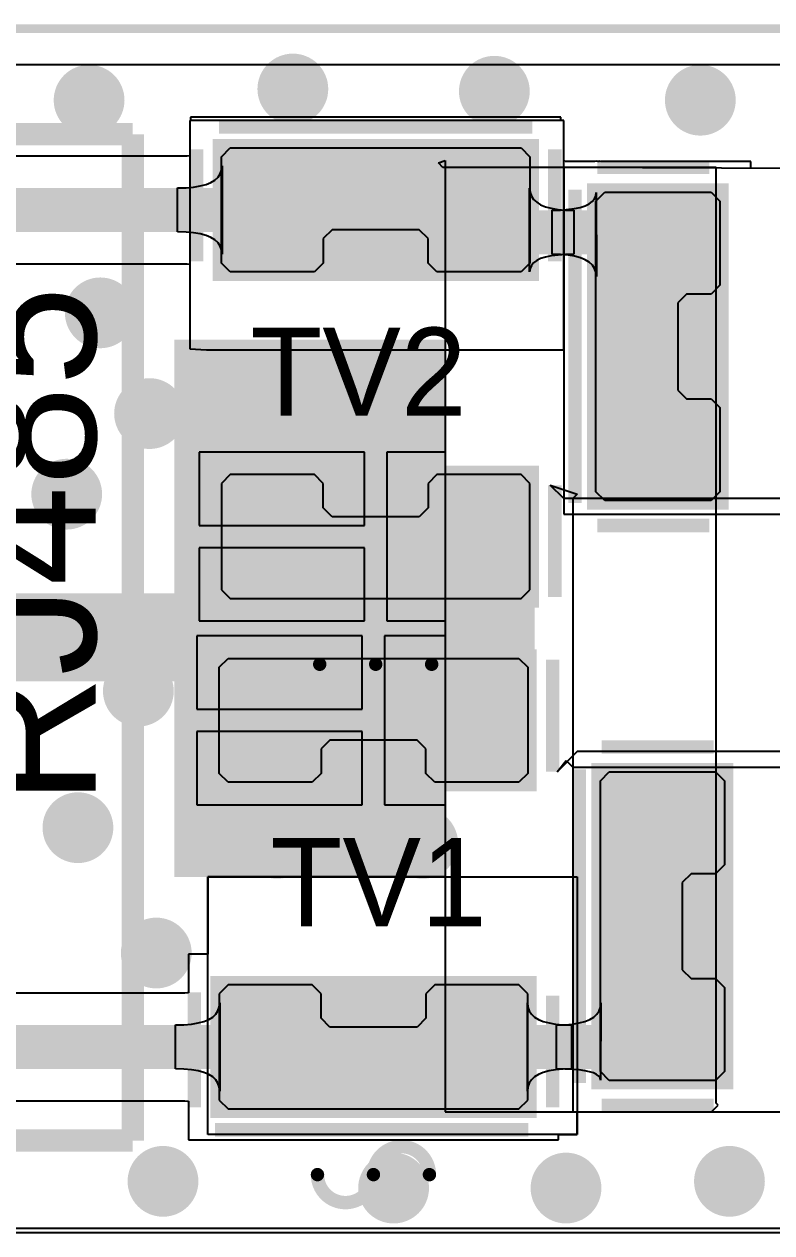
# Model space of a CAD drawing. Extents: x 40.9 to 121.6, y 83.2 to 120.
# Drawn here: x 47.19 to 55.67, y 105.26 to 118.97 of the extents above; entities that cross this region are included whole.
import ezdxf

# ---------------------------------------------------------------- set-up
doc = ezdxf.new("R2010")
doc.units = 0
for name, color, linetype in [('BOTTOMLAYER', 5, 'CONTINUOUS'), ('BOTTOMSOLDER', 6, 'CONTINUOUS'), ('KEEPOUTLAYER', 6, 'CONTINUOUS'), ('MULTILAYER', 9, 'CONTINUOUS'), ('TOPLAYER', 1, 'CONTINUOUS'), ('TOPOVERLAY', 2, 'CONTINUOUS'), ('TOPPASTE', 8, 'CONTINUOUS'), ('TOPSOLDER', 216, 'CONTINUOUS')]:
    doc.layers.add(name, color=color, linetype=linetype)

msp = doc.modelspace()

# ---------------------------------------------------------------- linework, layer by layer
at = {"layer": 'BOTTOMLAYER'}
for p, q in [((41.454235, 118.514965), (73.4314, 118.514965)), ((73.399835, 105.3084), (41.454235, 105.3084))]:
    msp.add_line(p, q, dxfattribs=at)
at = {"layer": 'BOTTOMLAYER', "const_width": 0.299999}
for points in [[(50.0912, 118.237, 1), (50.3912, 118.237, 1)], [(52.3772, 118.2116, 1), (52.6772, 118.2116, 1)], [(47.7798, 118.11, 1), (48.0798, 118.11, 1)], [(54.714, 118.11, 1), (55.014, 118.11, 1)], [(47.9068, 115.697, 1), (48.2068, 115.697, 1)], [(50.015, 114.7826, 1), (50.315, 114.7826, 1)], [(51.3358, 114.7572, 1), (51.6358, 114.7572, 1)], [(48.4656, 114.554, 1), (48.7656, 114.554, 1)], [(47.5258, 113.6396, 1), (47.8258, 113.6396, 1)], [(49.5832, 112.2426, 1), (49.8832, 112.2426, 1)], [(50.523, 112.2426, 1), (50.823, 112.2426, 1)], [(51.4628, 112.2426, 1), (51.7628, 112.2426, 1)], [(52.428, 112.268, 1), (52.728, 112.268, 1)], [(48.3386, 111.4044, 1), (48.6386, 111.4044, 1)], [(47.6528, 109.855, 1), (47.9528, 109.855, 1)], [(49.9134, 109.6772, 1), (50.2134, 109.6772, 1)], [(51.5644, 109.6772, 1), (51.8644, 109.6772, 1)], [(48.5418, 108.4326, 1), (48.8418, 108.4326, 1)], [(48.618, 105.8418, 1), (48.918, 105.8418, 1)], [(51.2342, 105.7656, 1), (51.5342, 105.7656, 1)], [(53.19, 105.7656, 1), (53.49, 105.7656, 1)], [(55.0442, 105.8418, 1), (55.3442, 105.8418, 1)]]:
    msp.add_lwpolyline(points, format="xyb", close=True, dxfattribs=at)
at = {"layer": 'BOTTOMSOLDER', "const_width": 0.401599}
for points in [[(50.0404, 118.237, 1), (50.442, 118.237, 1)], [(47.729, 118.11, 1), (48.1306, 118.11, 1)], [(52.3264, 118.2116, 1), (52.728, 118.2116, 1)], [(54.6632, 118.11, 1), (55.0648, 118.11, 1)], [(47.856, 115.697, 1), (48.2576, 115.697, 1)], [(49.9642, 114.7826, 1), (50.3658, 114.7826, 1)], [(51.285, 114.7572, 1), (51.6866, 114.7572, 1)], [(48.4148, 114.554, 1), (48.8164, 114.554, 1)], [(47.475, 113.6396, 1), (47.8766, 113.6396, 1)], [(49.5324, 112.2426, 1), (49.934, 112.2426, 1)], [(50.4722, 112.2426, 1), (50.8738, 112.2426, 1)], [(51.412, 112.2426, 1), (51.8136, 112.2426, 1)], [(52.3772, 112.268, 1), (52.7788, 112.268, 1)], [(48.2878, 111.4044, 1), (48.6894, 111.4044, 1)], [(47.602, 109.855, 1), (48.0036, 109.855, 1)], [(49.8626, 109.6772, 1), (50.2642, 109.6772, 1)], [(51.5136, 109.6772, 1), (51.9152, 109.6772, 1)], [(48.491, 108.4326, 1), (48.8926, 108.4326, 1)], [(48.5672, 105.8418, 1), (48.9688, 105.8418, 1)], [(51.1834, 105.7656, 1), (51.585, 105.7656, 1)], [(53.1392, 105.7656, 1), (53.5408, 105.7656, 1)], [(54.9934, 105.8418, 1), (55.395, 105.8418, 1)]]:
    msp.add_lwpolyline(points, format="xyb", close=True, dxfattribs=at)
at = {"layer": 'KEEPOUTLAYER', "const_width": 0.1}
msp.add_lwpolyline([(41.0718, 118.9228), (121.412, 118.9228)], dxfattribs=at)
at = {"layer": 'MULTILAYER', "const_width": 0.299999}
for points in [[(50.0912, 118.237, 1), (50.3912, 118.237, 1)], [(52.3772, 118.2116, 1), (52.6772, 118.2116, 1)], [(47.7798, 118.11, 1), (48.0798, 118.11, 1)], [(54.714, 118.11, 1), (55.014, 118.11, 1)], [(47.9068, 115.697, 1), (48.2068, 115.697, 1)], [(50.015, 114.7826, 1), (50.315, 114.7826, 1)], [(51.3358, 114.7572, 1), (51.6358, 114.7572, 1)], [(48.4656, 114.554, 1), (48.7656, 114.554, 1)], [(47.5258, 113.6396, 1), (47.8258, 113.6396, 1)], [(49.5832, 112.2426, 1), (49.8832, 112.2426, 1)], [(50.523, 112.2426, 1), (50.823, 112.2426, 1)], [(51.4628, 112.2426, 1), (51.7628, 112.2426, 1)], [(52.428, 112.268, 1), (52.728, 112.268, 1)], [(48.3386, 111.4044, 1), (48.6386, 111.4044, 1)], [(47.6528, 109.855, 1), (47.9528, 109.855, 1)], [(49.9134, 109.6772, 1), (50.2134, 109.6772, 1)], [(51.5644, 109.6772, 1), (51.8644, 109.6772, 1)], [(48.5418, 108.4326, 1), (48.8418, 108.4326, 1)], [(48.618, 105.8418, 1), (48.918, 105.8418, 1)], [(51.2342, 105.7656, 1), (51.5342, 105.7656, 1)], [(53.19, 105.7656, 1), (53.49, 105.7656, 1)], [(55.0442, 105.8418, 1), (55.3442, 105.8418, 1)]]:
    msp.add_lwpolyline(points, format="xyb", close=True, dxfattribs=at)
at = {"layer": 'TOPLAYER'}
for p, q in [((41.454235, 118.514965), (63.629997, 118.514965)), ((49.0728, 117.8814), (49.0728, 115.2906)), ((53.3146, 117.8814), (49.0728, 117.8814)), ((49.081398, 117.8814), (49.0728, 117.8814)), ((49.0728, 117.8814), (49.0728, 117.479176)), ((53.280602, 117.917874), (49.081398, 117.917874)), ((49.081398, 117.917874), (49.081398, 117.8814)), ((53.280602, 117.8814), (53.280602, 117.917874)), ((53.3146, 117.8814), (53.280602, 117.8814)), ((53.3146, 115.2779), (53.3146, 117.8814)), ((53.3146, 117.429933), (53.3146, 117.8814)), ((49.041733, 117.47629), (45.465136, 117.47629)), ((49.070748, 117.478835), (49.041733, 117.47629)), ((49.0728, 117.479176), (49.070748, 117.478835)), ((51.8922, 117.3988), (51.9684, 117.4242)), ((51.9684, 117.4242), (51.9684, 106.6292)), ((53.328931, 117.415602), (53.3146, 117.429933)), ((53.662003, 117.415602), (53.328928, 117.415602)), ((53.328928, 117.415602), (53.328928, 117.415602)), ((53.328928, 117.415602), (53.328931, 117.415602)), ((53.68083, 117.41941), (53.662003, 117.415602)), ((53.700296, 117.415602), (53.68083, 117.41941)), ((53.716326, 117.415602), (53.700296, 117.415602)), ((53.728275, 117.416395), (53.716326, 117.415602)), ((53.730614, 117.415602), (53.728275, 117.416395)), ((55.435602, 117.415602), (53.730614, 117.415602)), ((55.435602, 117.338447), (55.435602, 117.415602)), ((49.39222, 117.237035), (49.417371, 117.274536)), ((49.417371, 117.274536), (49.432464, 117.317035)), ((49.432464, 117.317035), (49.437493, 117.364535)), ((49.437493, 117.364535), (49.437493, 116.364537)), ((51.943, 117.348), (51.8922, 117.3988)), ((55.0418, 117.348), (51.943, 117.348)), ((53.3146, 117.348), (53.3146, 113.411)), ((58.9534, 117.3226), (53.3146, 117.348)), ((55.0418, 106.7308), (55.0418, 117.348)), ((56.951235, 117.33162), (55.435602, 117.338447)), ((49.115543, 117.124536), (49.191001, 117.137035)), ((49.191001, 117.137035), (49.256396, 117.154536)), ((49.256396, 117.154536), (49.311733, 117.177035)), ((49.311733, 117.177035), (49.357006, 117.204536)), ((49.357006, 117.204536), (49.39222, 117.237035)), ((48.934446, 117.114536), (49.030026, 117.117035)), ((48.934446, 116.614537), (48.934446, 117.114536)), ((49.030026, 117.117035), (49.115543, 117.124536)), ((52.927555, 116.164246), (52.927555, 117.111399)), ((52.927555, 117.111399), (52.932554, 117.063898)), ((52.932554, 117.063898), (52.947555, 117.021399)), ((52.947555, 117.021399), (52.972553, 116.983899)), ((53.661973, 116.990139), (53.676972, 117.024335)), ((53.676972, 117.024335), (53.681973, 117.062555)), ((53.681973, 117.062555), (53.685021, 116.111401)), ((52.972553, 116.983899), (53.007555, 116.951399)), ((53.007555, 116.951399), (53.052553, 116.923899)), ((53.052553, 116.923899), (53.107554, 116.901399)), ((53.107554, 116.901399), (53.172553, 116.883899)), ((53.172553, 116.883899), (53.247554, 116.871399)), ((53.181974, 116.861399), (53.276975, 116.863411)), ((53.181974, 116.3614), (53.181974, 116.861399)), ((53.247554, 116.871399), (53.332553, 116.863899)), ((53.276975, 116.863411), (53.436975, 116.879505)), ((53.332553, 116.863899), (53.427554, 116.861399)), ((53.427554, 116.861399), (53.427554, 116.3614)), ((53.436975, 116.879505), (53.501973, 116.893584)), ((53.501973, 116.893584), (53.556972, 116.911689)), ((53.556972, 116.911689), (53.601973, 116.933815)), ((53.601973, 116.933815), (53.636972, 116.959967)), ((53.636972, 116.959967), (53.661973, 116.990139)), ((49.030026, 116.612038), (48.934446, 116.614537)), ((49.115543, 116.604537), (49.030026, 116.612038)), ((49.191001, 116.592038), (49.115543, 116.604537)), ((49.256396, 116.574537), (49.191001, 116.592038)), ((49.311733, 116.552038), (49.256396, 116.574537)), ((49.357006, 116.524537), (49.311733, 116.552038)), ((49.39222, 116.492038), (49.357006, 116.524537)), ((49.417371, 116.454537), (49.39222, 116.492038)), ((49.432464, 116.412038), (49.417371, 116.454537)), ((49.437493, 116.364537), (49.432464, 116.412038)), ((53.052553, 116.312112), (53.007555, 116.290425)), ((53.107554, 116.329856), (53.052553, 116.312112)), ((53.172553, 116.343656), (53.107554, 116.329856)), ((53.332555, 116.359429), (53.172553, 116.343656)), ((53.277409, 116.358901), (53.181974, 116.3614)), ((53.362814, 116.351401), (53.277409, 116.358901)), ((53.427554, 116.3614), (53.332555, 116.359429)), ((53.438191, 116.338901), (53.362814, 116.351401)), ((53.50354, 116.321401), (53.438191, 116.338901)), ((53.558859, 116.298901), (53.50354, 116.321401)), ((46.073121, 116.252782), (49.041736, 116.252782)), ((49.041736, 116.252782), (49.070748, 116.250237)), ((49.070748, 116.250237), (49.0728, 116.249897)), ((49.0728, 116.249897), (49.0728, 115.2906)), ((52.932554, 116.201706), (52.927555, 116.164246)), ((52.947555, 116.235221), (52.932554, 116.201706)), ((52.972553, 116.264794), (52.947555, 116.235221)), ((53.007555, 116.290425), (52.972553, 116.264794)), ((53.60415, 116.271401), (53.558859, 116.298901)), ((53.63941, 116.238901), (53.60415, 116.271401)), ((53.664642, 116.201401), (53.63941, 116.238901)), ((53.679847, 116.158902), (53.664642, 116.201401)), ((53.685021, 116.111401), (53.679847, 116.158902)), ((49.0728, 115.2906), (49.2633, 115.2779)), ((49.0728, 115.2906), (49.2633, 115.2779)), ((49.2633, 115.2779), (53.3146, 115.2779)), ((49.2633, 115.2779), (51.9684, 115.2779)), ((51.9684, 115.2779), (51.9684, 114.115202)), ((51.054, 114.115202), (49.177397, 114.115202)), ((49.177397, 114.115202), (49.177397, 113.284864)), ((51.054, 113.284864), (51.054, 114.115202)), ((51.9684, 114.115202), (51.308, 114.115202)), ((51.308, 114.115202), (51.308, 113.157864)), ((53.1622, 113.7412), (53.467, 113.6396)), ((53.3146, 113.5888), (53.1622, 113.7412)), ((59.2074, 113.5888), (53.3146, 113.5888)), ((53.467, 113.6396), (53.4162, 113.5888)), ((53.4162, 113.5888), (53.4162, 110.5408)), ((53.3146, 113.411), (58.9026, 113.411)), ((49.177397, 113.284864), (51.054, 113.284864)), ((51.308, 113.157864), (51.308, 112.200525)), ((51.054, 113.030864), (49.177397, 113.030864)), ((49.177397, 113.030864), (49.177397, 112.200525)), ((51.054, 112.200525), (51.054, 113.030864)), ((49.177397, 112.200525), (51.054, 112.200525)), ((51.308, 112.200525), (51.9684, 112.200525)), ((51.9684, 112.200525), (51.9684, 112.030675)), ((51.0286, 112.030675), (49.151997, 112.030675)), ((49.151997, 112.030675), (49.151997, 111.200336)), ((51.0286, 111.200336), (51.0286, 112.030675)), ((51.9684, 112.030675), (51.2826, 112.030675)), ((51.2826, 112.030675), (51.2826, 111.073336)), ((49.151997, 111.200336), (51.0286, 111.200336)), ((51.2826, 111.073336), (51.2826, 110.115998)), ((51.0286, 110.946336), (49.151997, 110.946336)), ((49.151997, 110.946336), (49.151997, 110.115998)), ((51.0286, 110.115998), (51.0286, 110.946336)), ((53.467, 110.7186), (53.2384, 110.49)), ((59.1312, 110.7186), (53.467, 110.7186)), ((53.2384, 110.49), (53.34, 110.617)), ((53.34, 110.617), (53.4162, 110.5408)), ((53.4162, 110.5408), (59.2582, 110.5408)), ((53.4162, 110.5408), (53.4162, 106.6292)), ((49.151997, 110.115998), (51.0286, 110.115998)), ((51.2826, 110.115998), (51.9684, 110.115998)), ((51.9684, 110.115998), (51.9684, 109.2962)), ((49.276, 106.3752), (49.276, 109.2962)), ((49.276, 109.2962), (53.467, 109.2962)), ((51.9684, 109.2962), (49.276, 109.2962)), ((49.276, 109.2962), (49.276, 108.420002)), ((53.467, 109.2962), (53.467, 106.3752)), ((49.276, 108.420002), (49.055998, 108.420002)), ((49.055998, 108.420002), (49.055998, 107.982725)), ((49.016333, 107.978418), (46.209852, 107.978418)), ((49.045348, 107.980963), (49.016333, 107.978418)), ((49.055998, 107.982725), (49.045348, 107.980963)), ((49.391971, 107.776663), (49.407064, 107.819162)), ((49.407064, 107.819162), (49.412093, 107.866663)), ((49.412093, 107.866663), (49.412093, 106.866665)), ((52.902155, 106.866665), (52.902155, 107.866663)), ((52.902155, 107.866663), (52.907154, 107.819162)), ((52.907154, 107.819162), (52.922155, 107.776663)), ((53.71542, 107.776663), (53.730634, 107.819162)), ((53.730634, 107.819162), (53.735821, 107.866663)), ((53.735821, 107.866663), (53.732773, 106.990845)), ((49.230996, 107.656663), (49.286333, 107.679162)), ((49.286333, 107.679162), (49.331606, 107.706663)), ((49.331606, 107.706663), (49.36682, 107.739162)), ((49.36682, 107.739162), (49.391971, 107.776663)), ((52.922155, 107.776663), (52.947153, 107.739162)), ((52.947153, 107.739162), (52.982155, 107.706663)), ((52.982155, 107.706663), (53.027153, 107.679162)), ((53.027153, 107.679162), (53.082154, 107.656663)), ((53.554307, 107.656663), (53.609624, 107.679162)), ((53.609624, 107.679162), (53.654917, 107.706663)), ((53.654917, 107.706663), (53.690182, 107.739162)), ((53.690182, 107.739162), (53.71542, 107.776663)), ((48.909046, 107.616663), (49.004626, 107.619162)), ((48.909046, 107.116664), (48.909046, 107.616663)), ((49.004626, 107.619162), (49.090143, 107.626663)), ((49.090143, 107.626663), (49.165601, 107.639162)), ((49.165601, 107.639162), (49.230996, 107.656663)), ((53.082154, 107.656663), (53.147153, 107.639162)), ((53.147153, 107.639162), (53.222154, 107.626663)), ((53.222154, 107.626663), (53.307153, 107.619162)), ((53.232774, 107.616663), (53.328197, 107.619162)), ((53.232774, 107.116664), (53.232774, 107.616663)), ((53.307153, 107.619162), (53.402154, 107.616663)), ((53.328197, 107.619162), (53.413591, 107.626663)), ((53.402154, 107.616663), (53.402154, 107.116664)), ((53.413591, 107.626663), (53.488963, 107.639162)), ((53.488963, 107.639162), (53.554307, 107.656663)), ((49.004626, 107.114165), (48.909046, 107.116664)), ((53.327772, 107.115407), (53.232774, 107.116664)), ((53.402154, 107.116664), (53.307155, 107.114165)), ((49.090143, 107.106664), (49.004626, 107.114165)), ((49.165601, 107.094165), (49.090143, 107.106664)), ((49.230996, 107.076664), (49.165601, 107.094165)), ((49.286333, 107.054165), (49.230996, 107.076664)), ((49.331606, 107.026664), (49.286333, 107.054165)), ((49.36682, 106.994165), (49.331606, 107.026664)), ((49.391971, 106.956664), (49.36682, 106.994165)), ((52.947153, 106.994165), (52.922155, 106.956664)), ((52.982155, 107.026664), (52.947153, 106.994165)), ((53.027153, 107.054165), (52.982155, 107.026664)), ((53.082154, 107.076664), (53.027153, 107.054165)), ((53.147153, 107.094165), (53.082154, 107.076664)), ((53.222154, 107.106664), (53.147153, 107.094165)), ((53.307155, 107.114165), (53.222154, 107.106664)), ((53.487772, 107.105341), (53.327772, 107.115407)), ((53.552773, 107.096532), (53.487772, 107.105341)), ((53.607772, 107.085209), (53.552773, 107.096532)), ((53.652773, 107.071368), (53.607772, 107.085209)), ((53.687774, 107.055013), (53.652773, 107.071368)), ((53.712773, 107.036141), (53.687774, 107.055013)), ((53.727774, 107.014752), (53.712773, 107.036141)), ((53.732773, 106.990845), (53.727774, 107.014752)), ((49.407064, 106.914165), (49.391971, 106.956664)), ((49.412093, 106.866665), (49.407064, 106.914165)), ((52.907154, 106.914165), (52.902155, 106.866665)), ((52.922155, 106.956664), (52.907154, 106.914165)), ((45.925646, 106.75491), (49.016336, 106.75491)), ((49.016336, 106.75491), (49.045348, 106.752365)), ((49.045348, 106.752365), (49.055998, 106.750602)), ((49.055998, 106.750602), (49.055998, 106.313326)), ((54.991, 106.6292), (55.0672, 106.7054)), ((55.0672, 106.7054), (55.0418, 106.7308)), ((51.9684, 106.6292), (54.991, 106.6292)), ((53.4162, 106.6292), (59.1058, 106.6292)), ((53.467, 106.3752), (53.467, 106.6292)), ((53.467, 106.6292), (63.629997, 106.6292)), ((49.055998, 106.313326), (53.255202, 106.313326)), ((53.467, 106.3752), (49.276, 106.3752)), ((53.255202, 106.313326), (53.255202, 106.3752)), ((53.255202, 106.3752), (53.467, 106.3752)), ((63.54019, 105.2576), (41.454235, 105.2576))]:
    msp.add_line(p, q, dxfattribs=at)
at = {"layer": 'TOPLAYER', "const_width": 0.299999}
for points in [[(50.0912, 118.237, 1), (50.3912, 118.237, 1)], [(52.3772, 118.2116, 1), (52.6772, 118.2116, 1)], [(47.7798, 118.11, 1), (48.0798, 118.11, 1)], [(54.714, 118.11, 1), (55.014, 118.11, 1)], [(47.9068, 115.697, 1), (48.2068, 115.697, 1)], [(50.015, 114.7826, 1), (50.315, 114.7826, 1)], [(51.3358, 114.7572, 1), (51.6358, 114.7572, 1)], [(48.4656, 114.554, 1), (48.7656, 114.554, 1)], [(47.5258, 113.6396, 1), (47.8258, 113.6396, 1)], [(49.5832, 112.2426, 1), (49.8832, 112.2426, 1)], [(50.523, 112.2426, 1), (50.823, 112.2426, 1)], [(51.4628, 112.2426, 1), (51.7628, 112.2426, 1)], [(52.428, 112.268, 1), (52.728, 112.268, 1)], [(48.3386, 111.4044, 1), (48.6386, 111.4044, 1)], [(47.6528, 109.855, 1), (47.9528, 109.855, 1)], [(49.9134, 109.6772, 1), (50.2134, 109.6772, 1)], [(51.5644, 109.6772, 1), (51.8644, 109.6772, 1)], [(48.5418, 108.4326, 1), (48.8418, 108.4326, 1)], [(48.618, 105.8418, 1), (48.918, 105.8418, 1)], [(51.2342, 105.7656, 1), (51.5342, 105.7656, 1)], [(53.19, 105.7656, 1), (53.49, 105.7656, 1)], [(55.0442, 105.8418, 1), (55.3442, 105.8418, 1)]]:
    msp.add_lwpolyline(points, format="xyb", close=True, dxfattribs=at)
at = {"layer": 'TOPLAYER'}
for points, const_width in [([(45.465136, 116.864536), (51.181, 116.864536)], 0.499999), ([(51.6128, 116.6114), (54.6608, 116.6114)], 0.499999), ([(50.4444, 112.014), (50.673, 112.2426)], 1.000001), ([(44.4246, 112.014), (50.4444, 112.014)], 1.000001), ([(45.261936, 107.366664), (51.1556, 107.366664)], 0.499999), ([(51.181, 107.366664), (54.6608, 107.366664)], 0.499999)]:
    msp.add_lwpolyline(points, dxfattribs=dict(at, const_width=const_width))
for points in [[(52.930603, 116.161198), (52.930603, 117.567875), (49.431397, 116.161198), (49.431397, 117.567875)], [(55.085602, 117.065603), (53.678925, 117.065603), (55.085602, 113.566397), (53.678925, 113.566397)], [(48.895, 109.2962), (51.9684, 109.2962), (48.895, 115.3922), (51.9684, 115.3922)], [(52.930603, 112.454525), (52.930603, 113.861202), (49.431397, 112.454525), (49.431397, 113.861202)], [(49.3268, 110.363), (52.9844, 110.363), (49.3268, 113.792), (52.9844, 113.792)], [(52.905203, 110.369998), (52.905203, 111.776675), (49.405997, 110.369998), (49.405997, 111.776675)], [(55.136402, 110.487003), (53.729725, 110.487003), (55.136402, 106.987797), (53.729725, 106.987797)], [(52.905203, 106.663325), (52.905203, 108.070002), (49.405997, 106.663325), (49.405997, 108.070002)]]:
    msp.add_solid(points, dxfattribs=at)
at = {"layer": 'TOPOVERLAY'}
for points, const_width in [([(41.024556, 117.72392), (48.424592, 117.72392)], 0.254), ([(48.424592, 106.303826), (48.424592, 117.72392)], 0.254), ([(49.403, 117.8052), (52.959, 117.8052)], 0.151994), ([(49.149, 116.2812), (49.149, 117.5512)], 0.1524), ([(53.213, 116.2812), (53.213, 117.5512)], 0.1524), ([(53.6956, 117.348), (54.9656, 117.348)], 0.1524), ([(53.4416, 113.538), (53.4416, 117.094)], 0.151994), ([(49.149, 112.4712), (49.149, 113.776252)], 0.1524), ([(53.213, 112.4712), (53.213, 113.7412)], 0.1524), ([(53.6956, 113.284), (54.9656, 113.284)], 0.1524), ([(49.383239, 112.2172), (52.939239, 112.2172)], 0.151994), ([(49.3776, 112.014), (52.9336, 112.014)], 0.151994), ([(49.1236, 110.49), (49.1236, 111.76)], 0.1524), ([(53.1876, 110.49), (53.1876, 111.76)], 0.1524), ([(53.7464, 110.7694), (55.0164, 110.7694)], 0.1524), ([(53.4924, 106.9594), (53.4924, 110.5154)], 0.151994), ([(49.1236, 106.68), (49.1236, 107.985052)], 0.1524), ([(53.1876, 106.68), (53.1876, 107.95)], 0.1524), ([(53.7464, 106.7054), (55.0164, 106.7054)], 0.1524), ([(41.024556, 106.303826), (48.424592, 106.303826)], 0.254), ([(49.357839, 106.426), (52.913839, 106.426)], 0.151994)]:
    msp.add_lwpolyline(points, dxfattribs=dict(at, const_width=const_width))
at = {"layer": 'TOPOVERLAY', "const_width": 0.151994}
for points in [[(51.181, 111.7092, -1), (51.816, 111.7092)], [(51.181, 111.7092, -1), (50.546, 111.7092)], [(51.1556, 105.918, -1), (51.7906, 105.918)], [(51.1556, 105.918, -1), (50.5206, 105.918)]]:
    msp.add_lwpolyline(points, format="xyb", dxfattribs=at)
at = {"layer": 'TOPOVERLAY', "const_width": 0.075997}
for points in [[(50.508002, 111.7092, 1), (50.583998, 111.7092, 1)], [(51.143002, 111.7092, 1), (51.218998, 111.7092, 1)], [(51.143002, 111.7092, 1), (51.218998, 111.7092, 1)], [(51.778002, 111.7092, 1), (51.853998, 111.7092, 1)], [(50.482602, 105.918, 1), (50.558598, 105.918, 1)], [(51.117602, 105.918, 1), (51.193598, 105.918, 1)], [(51.117602, 105.918, 1), (51.193598, 105.918, 1)], [(51.752602, 105.918, 1), (51.828598, 105.918, 1)]]:
    msp.add_lwpolyline(points, format="xyb", close=True, dxfattribs=at)
at = {"layer": 'TOPPASTE'}
for p, q in [((49.431397, 117.467863), (49.531397, 117.567862)), ((49.531397, 117.567862), (52.830603, 117.567862)), ((52.830603, 117.567862), (52.930603, 117.467863)), ((49.431397, 116.26121), (49.431397, 117.467863)), ((52.930603, 117.467863), (52.930603, 116.26121)), ((53.678938, 116.965603), (53.778937, 117.065603)), ((53.778937, 117.065603), (54.98559, 117.065603)), ((54.98559, 117.065603), (55.08559, 116.965603)), ((53.678938, 113.666397), (53.678938, 116.965603)), ((55.08559, 116.965603), (55.08559, 116.010868)), ((50.686132, 116.639467), (50.586132, 116.539467)), ((51.675868, 116.639467), (50.686132, 116.639467)), ((51.775868, 116.539467), (51.675868, 116.639467)), ((50.586132, 116.539467), (50.586132, 116.26121)), ((51.775868, 116.26121), (51.775868, 116.539467)), ((49.531397, 116.16121), (49.431397, 116.26121)), ((50.586132, 116.26121), (50.486132, 116.16121)), ((51.875868, 116.16121), (51.775868, 116.26121)), ((52.930603, 116.26121), (52.830603, 116.16121)), ((50.486132, 116.16121), (49.531397, 116.16121)), ((52.830603, 116.16121), (51.875868, 116.16121)), ((54.707333, 115.910868), (54.607333, 115.810868)), ((54.98559, 115.910868), (54.707333, 115.910868)), ((55.08559, 116.010868), (54.98559, 115.910868)), ((54.607333, 115.810868), (54.607333, 114.821132)), ((54.607333, 114.821132), (54.707333, 114.721132)), ((54.707333, 114.721132), (54.98559, 114.721132)), ((54.98559, 114.721132), (55.08559, 114.621132)), ((55.08559, 114.621132), (55.08559, 113.666397)), ((49.531397, 113.86119), (49.431397, 113.76119)), ((50.486132, 113.86119), (49.531397, 113.86119)), ((50.586132, 113.76119), (50.486132, 113.86119)), ((51.875868, 113.86119), (51.775868, 113.76119)), ((52.830603, 113.86119), (51.875868, 113.86119)), ((52.930603, 113.76119), (52.830603, 113.86119)), ((49.431397, 113.76119), (49.431397, 112.554537)), ((50.586132, 113.482933), (50.586132, 113.76119)), ((51.775868, 113.76119), (51.775868, 113.482933)), ((52.930603, 112.554537), (52.930603, 113.76119)), ((53.778937, 113.566397), (53.678938, 113.666397)), ((54.98559, 113.566397), (53.778937, 113.566397)), ((55.08559, 113.666397), (54.98559, 113.566397)), ((50.686132, 113.382933), (50.586132, 113.482933)), ((51.775868, 113.482933), (51.675868, 113.382933)), ((51.675868, 113.382933), (50.686132, 113.382933)), ((49.431397, 112.554537), (49.531397, 112.454538)), ((52.830603, 112.454538), (52.930603, 112.554537)), ((49.531397, 112.454538), (52.830603, 112.454538)), ((49.405997, 111.676663), (49.505997, 111.776662)), ((49.405997, 110.47001), (49.405997, 111.676663)), ((49.505997, 111.776662), (52.805203, 111.776662)), ((52.805203, 111.776662), (52.905203, 111.676663)), ((52.905203, 111.676663), (52.905203, 110.47001)), ((50.660732, 110.848267), (50.560732, 110.748267)), ((51.650468, 110.848267), (50.660732, 110.848267)), ((51.750468, 110.748267), (51.650468, 110.848267)), ((50.560732, 110.748267), (50.560732, 110.47001)), ((51.750468, 110.47001), (51.750468, 110.748267)), ((49.505997, 110.37001), (49.405997, 110.47001)), ((50.560732, 110.47001), (50.460732, 110.37001)), ((51.850468, 110.37001), (51.750468, 110.47001)), ((52.905203, 110.47001), (52.805203, 110.37001)), ((53.729738, 110.387003), (53.829737, 110.487003)), ((53.829737, 110.487003), (55.03639, 110.487003)), ((55.03639, 110.487003), (55.13639, 110.387003)), ((50.460732, 110.37001), (49.505997, 110.37001)), ((52.805203, 110.37001), (51.850468, 110.37001)), ((53.729738, 107.087797), (53.729738, 110.387003)), ((55.13639, 110.387003), (55.13639, 109.432268)), ((54.758133, 109.332268), (54.658133, 109.232268)), ((55.03639, 109.332268), (54.758133, 109.332268)), ((55.13639, 109.432268), (55.03639, 109.332268)), ((54.658133, 109.232268), (54.658133, 108.242532)), ((54.658133, 108.242532), (54.758133, 108.142532)), ((54.758133, 108.142532), (55.03639, 108.142532)), ((55.03639, 108.142532), (55.13639, 108.042532)), ((49.505997, 108.06999), (49.405997, 107.96999)), ((49.405997, 107.96999), (49.405997, 106.763337)), ((50.460732, 108.06999), (49.505997, 108.06999)), ((50.560732, 107.96999), (50.460732, 108.06999)), ((50.560732, 107.691733), (50.560732, 107.96999)), ((51.850468, 108.06999), (51.750468, 107.96999)), ((51.750468, 107.96999), (51.750468, 107.691733)), ((52.805203, 108.06999), (51.850468, 108.06999)), ((52.905203, 107.96999), (52.805203, 108.06999)), ((52.905203, 106.763337), (52.905203, 107.96999)), ((55.13639, 108.042532), (55.13639, 107.087797)), ((50.660732, 107.591733), (50.560732, 107.691733)), ((51.750468, 107.691733), (51.650468, 107.591733)), ((51.650468, 107.591733), (50.660732, 107.591733)), ((53.829737, 106.987797), (53.729738, 107.087797)), ((55.03639, 106.987797), (53.829737, 106.987797)), ((55.13639, 107.087797), (55.03639, 106.987797)), ((49.405997, 106.763337), (49.505997, 106.663338)), ((52.805203, 106.663338), (52.905203, 106.763337)), ((49.505997, 106.663338), (52.805203, 106.663338))]:
    msp.add_line(p, q, dxfattribs=at)
for points in [[(52.930603, 116.161198), (52.930603, 117.567875), (49.431397, 116.161198), (49.431397, 117.567875)], [(55.085602, 117.065603), (53.678925, 117.065603), (55.085602, 113.566397), (53.678925, 113.566397)], [(52.930603, 112.454525), (52.930603, 113.861202), (49.431397, 112.454525), (49.431397, 113.861202)], [(52.905203, 110.369998), (52.905203, 111.776675), (49.405997, 110.369998), (49.405997, 111.776675)], [(55.136402, 110.487003), (53.729725, 110.487003), (55.136402, 106.987797), (53.729725, 106.987797)], [(52.905203, 106.663325), (52.905203, 108.070002), (49.405997, 106.663325), (49.405997, 108.070002)]]:
    msp.add_solid(points, dxfattribs=at)
at = {"layer": 'TOPSOLDER', "const_width": 0.401599}
for points in [[(50.0404, 118.237, 1), (50.442, 118.237, 1)], [(47.729, 118.11, 1), (48.1306, 118.11, 1)], [(52.3264, 118.2116, 1), (52.728, 118.2116, 1)], [(54.6632, 118.11, 1), (55.0648, 118.11, 1)], [(47.856, 115.697, 1), (48.2576, 115.697, 1)], [(49.9642, 114.7826, 1), (50.3658, 114.7826, 1)], [(51.285, 114.7572, 1), (51.6866, 114.7572, 1)], [(48.4148, 114.554, 1), (48.8164, 114.554, 1)], [(47.475, 113.6396, 1), (47.8766, 113.6396, 1)], [(49.5324, 112.2426, 1), (49.934, 112.2426, 1)], [(50.4722, 112.2426, 1), (50.8738, 112.2426, 1)], [(51.412, 112.2426, 1), (51.8136, 112.2426, 1)], [(52.3772, 112.268, 1), (52.7788, 112.268, 1)], [(48.2878, 111.4044, 1), (48.6894, 111.4044, 1)], [(47.602, 109.855, 1), (48.0036, 109.855, 1)], [(49.8626, 109.6772, 1), (50.2642, 109.6772, 1)], [(51.5136, 109.6772, 1), (51.9152, 109.6772, 1)], [(48.491, 108.4326, 1), (48.8926, 108.4326, 1)], [(48.5672, 105.8418, 1), (48.9688, 105.8418, 1)], [(51.1834, 105.7656, 1), (51.585, 105.7656, 1)], [(53.1392, 105.7656, 1), (53.5408, 105.7656, 1)], [(54.9934, 105.8418, 1), (55.395, 105.8418, 1)]]:
    msp.add_lwpolyline(points, format="xyb", close=True, dxfattribs=at)
at = {"layer": 'TOPSOLDER'}
for points in [[(53.032203, 116.059598), (53.032203, 117.669475), (49.329797, 116.059598), (49.329797, 117.669475)], [(55.187202, 117.167203), (53.577325, 117.167203), (55.187202, 113.464797), (53.577325, 113.464797)], [(53.032203, 112.352925), (53.032203, 113.962802), (49.329797, 112.352925), (49.329797, 113.962802)], [(53.006803, 110.268398), (53.006803, 111.878275), (49.304397, 110.268398), (49.304397, 111.878275)], [(55.238002, 110.588603), (53.628125, 110.588603), (55.238002, 106.886197), (53.628125, 106.886197)], [(53.006803, 106.561725), (53.006803, 108.171602), (49.304397, 106.561725), (49.304397, 108.171602)]]:
    msp.add_solid(points, dxfattribs=at)

# ---------------------------------------------------------------- texts
at = {"layer": 'TOPOVERLAY'}
msp.add_text('RJ485', height=1.524, rotation=90, dxfattribs=at).set_placement((48.006, 110.109))
for s, p in [('TV2', (49.7586, 114.5286)), ('TV1', (49.9872, 108.7374))]:
    msp.add_text(s, height=1.000001, dxfattribs=at).set_placement(p)

doc.saveas('drawing.dxf')
